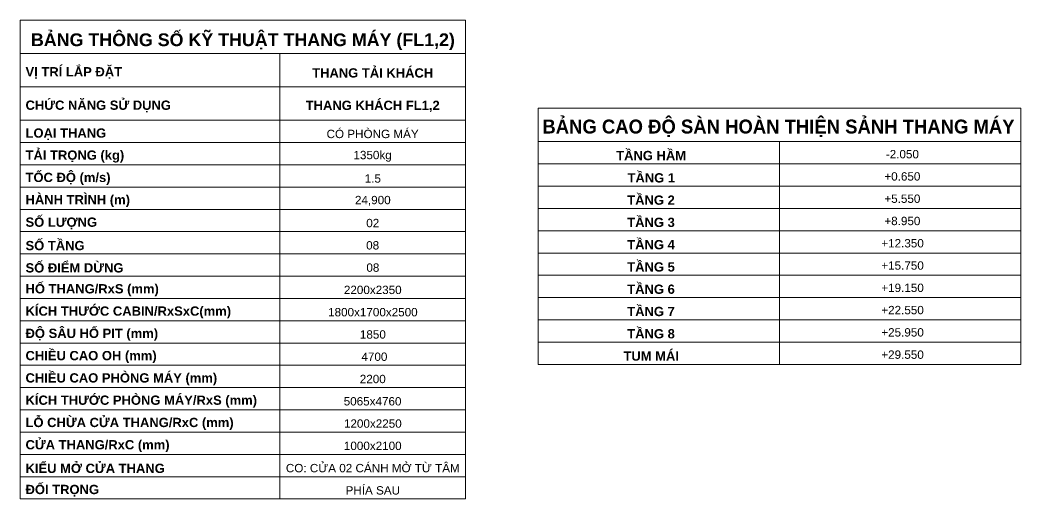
# Model space of a CAD drawing. Header units: millimetres. Extents: x 41641 to 74043, y -6777 to 34550.
# Drawn here: x 58216 to 63607, y 2002 to 4582 of the extents above; entities that cross this region are included whole.
import ezdxf

# ---------------------------------------------------------------- set-up
doc = ezdxf.new("R2010")
doc.units = ezdxf.units.MM
for name, color, linetype, lineweight in [('A-DETL-THIN', 151, 'Continuous', 18), ('G-ANNO-TEXT-1', 7, 'Continuous', 9), ('G-ANNO-TEXT-2', 5, 'Continuous', 9)]:
    doc.layers.add(name, color=color, linetype=linetype, lineweight=lineweight)
doc.styles.add('Arial_1', font='arial.ttf', dxfattribs={"height": 45})
doc.styles.add('Arial_B_1', font='arialbd.ttf', dxfattribs={"height": 50})
doc.styles.add('Arial_B_2', font='arialbd.ttf', dxfattribs={"height": 68.75})
doc.styles.add('Arial_B_3', font='arialbd.ttf', dxfattribs={"width": 0.95, "height": 75})

msp = doc.modelspace()

# ---------------------------------------------------------------- linework, layer by layer
at = {"layer": 'A-DETL-THIN'}
for p, q in [((58216.1, 2002), (58216.1, 4582)), ((58216.1, 4582), (60616.1, 4582)), ((60616.1, 2002), (60616.1, 4582)), ((58216.1, 4402), (60616.1, 4402)), ((59616.1, 2122), (59616.1, 4402)), ((59616.1, 2002), (59616.1, 4402)), ((58216.1, 4222), (60616.1, 4222)), ((61007.4, 4106.9), (63607.4, 4106.9)), ((61007.4, 2726.9), (61007.4, 4106.9)), ((63607.4, 2726.9), (63607.4, 4106.9)), ((58216.1, 4042), (60616.1, 4042)), ((58216.1, 3922), (60616.1, 3922)), ((61007.4, 3926.9), (63607.4, 3926.9)), ((61007.4, 3926.9), (63607.4, 3926.9)), ((62307.4, 2726.9), (62307.4, 3926.9)), ((58216.1, 3802), (60616.1, 3802)), ((61007.4, 3806.9), (63607.4, 3806.9)), ((58216.1, 3682), (60616.1, 3682)), ((61007.4, 3686.9), (63607.4, 3686.9)), ((58216.1, 3562), (60616.1, 3562)), ((61007.4, 3566.9), (63607.4, 3566.9)), ((58216.1, 3442), (60616.1, 3442)), ((61007.4, 3446.9), (63607.4, 3446.9)), ((58216.1, 3322), (60616.1, 3322)), ((61007.4, 3326.9), (63607.4, 3326.9)), ((58216.1, 3202), (60616.1, 3202)), ((61007.4, 3206.9), (63607.4, 3206.9)), ((58216.1, 3082), (60616.1, 3082)), ((61007.4, 3086.9), (63607.4, 3086.9)), ((61007.4, 2966.9), (63607.4, 2966.9)), ((58216.1, 2962), (60616.1, 2962)), ((58216.1, 2842), (60616.1, 2842)), ((61007.4, 2846.9), (63607.4, 2846.9)), ((58216.1, 2722), (60616.1, 2722)), ((61007.4, 2726.9), (63607.4, 2726.9)), ((58216.1, 2602), (60616.1, 2602)), ((58216.1, 2482), (59616.1, 2482)), ((58216.1, 2482), (60616.1, 2482)), ((58216.1, 2362), (60616.1, 2362)), ((58216.1, 2242), (60616.1, 2242)), ((58216.1, 2122), (60616.1, 2122)), ((58216.1, 2002), (60616.1, 2002))]:
    msp.add_line(p, q, dxfattribs=at)

# ---------------------------------------------------------------- texts
at = {"layer": 'G-ANNO-TEXT-1', "line_spacing_factor": 0.936439}
for s, insert, char_height, width, attachment_point, style in [('\\pt12.50013,25.00025,37.49969,49.99981,62.49994,75.00006,87.50019,100.00031,112.49975,124.99988,137.5,150.00013,162.50025,174.99969,187.49981,199.99994,212.50006,225.00019,237.50031,249.99975,262.49988,275,287.50013,300.00025,312.49969,324.99981,337.49994,350.00006,362.50019,375.00031,387.49975,399.99988;BẢNG THÔNG SỐ KỸ THUẬT THANG MÁY (FL1,2)', (59416.6, 4465.2), 68.75, 2383, 5, 'Arial_B_2'), ('\\pt317.5,635,952.5,1270,1587.5,1905,2222.5,2540,2857.5,3175,3492.5,3810,4127.5,4445,4762.5,5080,5397.5,5715,6032.5,6350,6667.5,6985,7302.5,7620,7937.5,8255,8572.5,8890,9207.5,9525,9842.5,10160;VỊ TRÍ LẮP ĐẶT', (58245.8, 4296.7), 50, 985.5, 4, 'Arial_B_1'), ('\\pt317.5,635,952.5,1270,1587.5,1905,2222.5,2540,2857.5,3175,3492.5,3810,4127.5,4445,4762.5,5080,5397.5,5715,6032.5,6350,6667.5,6985,7302.5,7620,7937.5,8255,8572.5,8890,9207.5,9525,9842.5,10160;THANG TẢI KHÁCH', (60115.7, 4296.7), 50, 879.75, 5, 'Arial_B_1'), ('\\pt317.5,635,952.5,1270,1587.5,1905,2222.5,2540,2857.5,3175,3492.5,3810,4127.5,4445,4762.5,5080,5397.5,5715,6032.5,6350,6667.5,6985,7302.5,7620,7937.5,8255,8572.5,8890,9207.5,9525,9842.5,10160;CHỨC NĂNG SỬ DỤNG', (58245.8, 4116.7), 50, 912.75, 4, 'Arial_B_1'), ('\\pt317.5,635,952.5,1270,1587.5,1905,2222.5,2540,2857.5,3175,3492.5,3810,4127.5,4445,4762.5,5080,5397.5,5715,6032.5,6350,6667.5,6985,7302.5,7620,7937.5,8255,8572.5,8890,9207.5,9525,9842.5,10160;THANG KHÁCH FL1,2', (60115.7, 4116.7), 50, 879.75, 5, 'Arial_B_1'), ('\\pt237.50025,474.99975,712.5,950.00025,1187.49975,1425,1662.50025,1899.99975,2137.5,2375.00025,2612.49975,2850,3087.50025,3324.99975,3562.5,3800.00025,4037.49975,4275,4512.50025,4749.99975,4987.5,5225.00025,5462.49975,5700,5937.50025,6174.99975,6412.5,6650.00025,6887.49975,7125,7362.50025,7599.99975;BẢNG CAO ĐỘ SÀN HOÀN THIỆN SẢNH THANG MÁY', (62301.2, 3998.4), 75, 2750.725, 5, 'Arial_B_3'), ('\\pt317.5,635,952.5,1270,1587.5,1905,2222.5,2540,2857.5,3175,3492.5,3810,4127.5,4445,4762.5,5080,5397.5,5715,6032.5,6350,6667.5,6985,7302.5,7620,7937.5,8255,8572.5,8890,9207.5,9525,9842.5,10160;LOẠI THANG', (58245.8, 3966.7), 50, 912.75, 4, 'Arial_B_1'), ('\\pt317.5,635,952.5,1270,1587.5,1905,2222.5,2540,2857.5,3175,3492.5,3810,4127.5,4445,4762.5,5080,5397.5,5715,6032.5,6350,6667.5,6985,7302.5,7620,7937.5,8255,8572.5,8890,9207.5,9525,9842.5,10160;TẢI TRỌNG (kg)', (58245.8, 3846.7), 50, 901.25, 4, 'Arial_B_1'), ('\\pt317.5,635,952.5,1270,1587.5,1905,2222.5,2540,2857.5,3175,3492.5,3810,4127.5,4445,4762.5,5080,5397.5,5715,6032.5,6350,6667.5,6985,7302.5,7620,7937.5,8255,8572.5,8890,9207.5,9525,9842.5,10160;TẦNG HẦM', (61615.3, 3851.6), 50, 555.75, 5, 'Arial_B_1'), ('\\pt317.5,635,952.5,1270,1587.5,1905,2222.5,2540,2857.5,3175,3492.5,3810,4127.5,4445,4762.5,5080,5397.5,5715,6032.5,6350,6667.5,6985,7302.5,7620,7937.5,8255,8572.5,8890,9207.5,9525,9842.5,10160;TỐC ĐỘ (m/s)', (58245.8, 3726.7), 50, 896.25, 4, 'Arial_B_1'), ('\\pt317.5,635,952.5,1270,1587.5,1905,2222.5,2540,2857.5,3175,3492.5,3810,4127.5,4445,4762.5,5080,5397.5,5715,6032.5,6350,6667.5,6985,7302.5,7620,7937.5,8255,8572.5,8890,9207.5,9525,9842.5,10160;TẦNG 1', (61616.3, 3731.6), 50, 555.75, 5, 'Arial_B_1'), ('\\pt317.5,635,952.5,1270,1587.5,1905,2222.5,2540,2857.5,3175,3492.5,3810,4127.5,4445,4762.5,5080,5397.5,5715,6032.5,6350,6667.5,6985,7302.5,7620,7937.5,8255,8572.5,8890,9207.5,9525,9842.5,10160;HÀNH TRÌNH (m)', (58245.8, 3606.7), 50, 896.25, 4, 'Arial_B_1'), ('\\pt317.5,635,952.5,1270,1587.5,1905,2222.5,2540,2857.5,3175,3492.5,3810,4127.5,4445,4762.5,5080,5397.5,5715,6032.5,6350,6667.5,6985,7302.5,7620,7937.5,8255,8572.5,8890,9207.5,9525,9842.5,10160;TẦNG 2', (61614.8, 3611.6), 50, 398.5, 5, 'Arial_B_1'), ('\\pt317.5,635,952.5,1270,1587.5,1905,2222.5,2540,2857.5,3175,3492.5,3810,4127.5,4445,4762.5,5080,5397.5,5715,6032.5,6350,6667.5,6985,7302.5,7620,7937.5,8255,8572.5,8890,9207.5,9525,9842.5,10160;SỐ LƯỢNG', (58245.8, 3486.7), 50, 896.25, 4, 'Arial_B_1'), ('\\pt317.5,635,952.5,1270,1587.5,1905,2222.5,2540,2857.5,3175,3492.5,3810,4127.5,4445,4762.5,5080,5397.5,5715,6032.5,6350,6667.5,6985,7302.5,7620,7937.5,8255,8572.5,8890,9207.5,9525,9842.5,10160;TẦNG 3', (61614.8, 3491.6), 50, 398.5, 5, 'Arial_B_1'), ('\\pt317.5,635,952.5,1270,1587.5,1905,2222.5,2540,2857.5,3175,3492.5,3810,4127.5,4445,4762.5,5080,5397.5,5715,6032.5,6350,6667.5,6985,7302.5,7620,7937.5,8255,8572.5,8890,9207.5,9525,9842.5,10160;SỐ TẦNG', (58245.8, 3366.7), 50, 896.25, 4, 'Arial_B_1'), ('\\pt317.5,635,952.5,1270,1587.5,1905,2222.5,2540,2857.5,3175,3492.5,3810,4127.5,4445,4762.5,5080,5397.5,5715,6032.5,6350,6667.5,6985,7302.5,7620,7937.5,8255,8572.5,8890,9207.5,9525,9842.5,10160;TẦNG 4', (61614.8, 3371.6), 50, 398.5, 5, 'Arial_B_1'), ('\\pt317.5,635,952.5,1270,1587.5,1905,2222.5,2540,2857.5,3175,3492.5,3810,4127.5,4445,4762.5,5080,5397.5,5715,6032.5,6350,6667.5,6985,7302.5,7620,7937.5,8255,8572.5,8890,9207.5,9525,9842.5,10160;TẦNG 5', (61614.8, 3251.6), 50, 398.5, 5, 'Arial_B_1'), ('\\pt317.5,635,952.5,1270,1587.5,1905,2222.5,2540,2857.5,3175,3492.5,3810,4127.5,4445,4762.5,5080,5397.5,5715,6032.5,6350,6667.5,6985,7302.5,7620,7937.5,8255,8572.5,8890,9207.5,9525,9842.5,10160;SỐ ĐIỂM DỪNG', (58245.8, 3246.7), 50, 896.25, 4, 'Arial_B_1'), ('\\pt317.5,635,952.5,1270,1587.5,1905,2222.5,2540,2857.5,3175,3492.5,3810,4127.5,4445,4762.5,5080,5397.5,5715,6032.5,6350,6667.5,6985,7302.5,7620,7937.5,8255,8572.5,8890,9207.5,9525,9842.5,10160;HỐ THANG/RxS (mm)', (58245.8, 3126.7), 50, 1347.75, 4, 'Arial_B_1'), ('\\pt317.5,635,952.5,1270,1587.5,1905,2222.5,2540,2857.5,3175,3492.5,3810,4127.5,4445,4762.5,5080,5397.5,5715,6032.5,6350,6667.5,6985,7302.5,7620,7937.5,8255,8572.5,8890,9207.5,9525,9842.5,10160;TẦNG 6', (61614.8, 3131.6), 50, 398.5, 5, 'Arial_B_1'), ('\\pt317.5,635,952.5,1270,1587.5,1905,2222.5,2540,2857.5,3175,3492.5,3810,4127.5,4445,4762.5,5080,5397.5,5715,6032.5,6350,6667.5,6985,7302.5,7620,7937.5,8255,8572.5,8890,9207.5,9525,9842.5,10160;KÍCH THƯỚC CABIN/RxSxC(mm)', (58245.8, 3006.7), 50, 1346, 4, 'Arial_B_1'), ('\\pt317.5,635,952.5,1270,1587.5,1905,2222.5,2540,2857.5,3175,3492.5,3810,4127.5,4445,4762.5,5080,5397.5,5715,6032.5,6350,6667.5,6985,7302.5,7620,7937.5,8255,8572.5,8890,9207.5,9525,9842.5,10160;TẦNG 7', (61614.8, 3011.6), 50, 398.5, 5, 'Arial_B_1'), ('\\pt317.5,635,952.5,1270,1587.5,1905,2222.5,2540,2857.5,3175,3492.5,3810,4127.5,4445,4762.5,5080,5397.5,5715,6032.5,6350,6667.5,6985,7302.5,7620,7937.5,8255,8572.5,8890,9207.5,9525,9842.5,10160;ĐỘ SÂU HỐ PIT (mm)', (58245.8, 2886.7), 50, 1344.5, 4, 'Arial_B_1'), ('\\pt317.5,635,952.5,1270,1587.5,1905,2222.5,2540,2857.5,3175,3492.5,3810,4127.5,4445,4762.5,5080,5397.5,5715,6032.5,6350,6667.5,6985,7302.5,7620,7937.5,8255,8572.5,8890,9207.5,9525,9842.5,10160;TẦNG 8', (61614.8, 2891.6), 50, 398.5, 5, 'Arial_B_1'), ('\\pt317.5,635,952.5,1270,1587.5,1905,2222.5,2540,2857.5,3175,3492.5,3810,4127.5,4445,4762.5,5080,5397.5,5715,6032.5,6350,6667.5,6985,7302.5,7620,7937.5,8255,8572.5,8890,9207.5,9525,9842.5,10160;CHIỀU CAO OH (mm)', (58245.8, 2766.7), 50, 1341.25, 4, 'Arial_B_1'), ('\\pt317.5,635,952.5,1270,1587.5,1905,2222.5,2540,2857.5,3175,3492.5,3810,4127.5,4445,4762.5,5080,5397.5,5715,6032.5,6350,6667.5,6985,7302.5,7620,7937.5,8255,8572.5,8890,9207.5,9525,9842.5,10160;TUM MÁI', (61615.8, 2771.6), 50, 398.5, 5, 'Arial_B_1'), ('\\pt317.5,635,952.5,1270,1587.5,1905,2222.5,2540,2857.5,3175,3492.5,3810,4127.5,4445,4762.5,5080,5397.5,5715,6032.5,6350,6667.5,6985,7302.5,7620,7937.5,8255,8572.5,8890,9207.5,9525,9842.5,10160;CHIỀU CAO PHÒNG MÁY (mm)', (58245.8, 2646.7), 50, 1342.75, 4, 'Arial_B_1'), ('\\pt317.5,635,952.5,1270,1587.5,1905,2222.5,2540,2857.5,3175,3492.5,3810,4127.5,4445,4762.5,5080,5397.5,5715,6032.5,6350,6667.5,6985,7302.5,7620,7937.5,8255,8572.5,8890,9207.5,9525,9842.5,10160;KÍCH THƯỚC PHÒNG MÁY/RxS (mm)', (58245.8, 2526.7), 50, 1347.75, 4, 'Arial_B_1'), ('\\pt317.5,635,952.5,1270,1587.5,1905,2222.5,2540,2857.5,3175,3492.5,3810,4127.5,4445,4762.5,5080,5397.5,5715,6032.5,6350,6667.5,6985,7302.5,7620,7937.5,8255,8572.5,8890,9207.5,9525,9842.5,10160;LỖ CHỪA CỬA THANG/RxC (mm)', (58245.8, 2406.7), 50, 1339.5, 4, 'Arial_B_1'), ('\\pt317.5,635,952.5,1270,1587.5,1905,2222.5,2540,2857.5,3175,3492.5,3810,4127.5,4445,4762.5,5080,5397.5,5715,6032.5,6350,6667.5,6985,7302.5,7620,7937.5,8255,8572.5,8890,9207.5,9525,9842.5,10160;CỬA THANG/RxC (mm)', (58245.8, 2286.7), 50, 1346, 4, 'Arial_B_1'), ('\\pt317.5,635,952.5,1270,1587.5,1905,2222.5,2540,2857.5,3175,3492.5,3810,4127.5,4445,4762.5,5080,5397.5,5715,6032.5,6350,6667.5,6985,7302.5,7620,7937.5,8255,8572.5,8890,9207.5,9525,9842.5,10160;KIỂU MỞ CỬA THANG', (58245.8, 2166.7), 50, 1356, 4, 'Arial_B_1'), ('\\pt317.5,635,952.5,1270,1587.5,1905,2222.5,2540,2857.5,3175,3492.5,3810,4127.5,4445,4762.5,5080,5397.5,5715,6032.5,6350,6667.5,6985,7302.5,7620,7937.5,8255,8572.5,8890,9207.5,9525,9842.5,10160;ĐỐI TRỌNG', (58245.8, 2046.7), 50, 1356, 4, 'Arial_B_1')]:
    msp.add_mtext(s, dxfattribs=dict(at, insert=insert, char_height=char_height, width=width, attachment_point=attachment_point, style=style))
at = {"layer": 'G-ANNO-TEXT-2', "char_height": 45, "attachment_point": 5, "line_spacing_factor": 0.936439, "style": 'Arial_1'}
for s, insert, width in [('\\pt317.5002,634.99995,952.50015,1269.9999,1587.5001,1904.99985,2222.50005,2539.9998,2857.5,3175.0002,3492.49995,3810.00015,4127.4999,4445.0001,4762.49985,5080.00005,5397.4998,5715,6032.5002,6349.99995,6667.50015,6984.9999,7302.5001,7619.99985,7937.50005,8254.9998,8572.5,8890.0002,9207.49995,9525.00015,9842.4999,10160.0001;CÓ PHÒNG MÁY', (60115.2, 3968), 993.75), ('\\pt317.5002,634.99995,952.50015,1269.9999,1587.5001,1904.99985,2222.50005,2539.9998,2857.5,3175.0002,3492.49995,3810.00015,4127.4999,4445.0001,4762.49985,5080.00005,5397.4998,5715,6032.5002,6349.99995,6667.50015,6984.9999,7302.5001,7619.99985,7937.50005,8254.9998,8572.5,8890.0002,9207.49995,9525.00015,9842.4999,10160.0001;-2.050', (62968.6, 3859.2), 597), ('\\pt317.5002,634.99995,952.50015,1269.9999,1587.5001,1904.99985,2222.50005,2539.9998,2857.5,3175.0002,3492.49995,3810.00015,4127.4999,4445.0001,4762.49985,5080.00005,5397.4998,5715,6032.5002,6349.99995,6667.50015,6984.9999,7302.5001,7619.99985,7937.50005,8254.9998,8572.5,8890.0002,9207.49995,9525.00015,9842.4999,10160.0001;1350kg', (60115, 3848), 997.25), ('\\pt317.5002,634.99995,952.50015,1269.9999,1587.5001,1904.99985,2222.50005,2539.9998,2857.5,3175.0002,3492.49995,3810.00015,4127.4999,4445.0001,4762.49985,5080.00005,5397.4998,5715,6032.5002,6349.99995,6667.50015,6984.9999,7302.5001,7619.99985,7937.50005,8254.9998,8572.5,8890.0002,9207.49995,9525.00015,9842.4999,10160.0001;1.5', (60116.2, 3728), 1002.25), ('\\pt317.5002,634.99995,952.50015,1269.9999,1587.5001,1904.99985,2222.50005,2539.9998,2857.5,3175.0002,3492.49995,3810.00015,4127.4999,4445.0001,4762.49985,5080.00005,5397.4998,5715,6032.5002,6349.99995,6667.50015,6984.9999,7302.5001,7619.99985,7937.50005,8254.9998,8572.5,8890.0002,9207.49995,9525.00015,9842.4999,10160.0001;+0.650', (62968.6, 3739.2), 597), ('\\pt317.5002,634.99995,952.50015,1269.9999,1587.5001,1904.99985,2222.50005,2539.9998,2857.5,3175.0002,3492.49995,3810.00015,4127.4999,4445.0001,4762.49985,5080.00005,5397.4998,5715,6032.5002,6349.99995,6667.50015,6984.9999,7302.5001,7619.99985,7937.50005,8254.9998,8572.5,8890.0002,9207.49995,9525.00015,9842.4999,10160.0001;24,900', (60116.3, 3608), 1003.75), ('\\pt317.5002,634.99995,952.50015,1269.9999,1587.5001,1904.99985,2222.50005,2539.9998,2857.5,3175.0002,3492.49995,3810.00015,4127.4999,4445.0001,4762.49985,5080.00005,5397.4998,5715,6032.5002,6349.99995,6667.50015,6984.9999,7302.5001,7619.99985,7937.50005,8254.9998,8572.5,8890.0002,9207.49995,9525.00015,9842.4999,10160.0001;+5.550', (62968.6, 3619.2), 597), ('\\pt317.5002,634.99995,952.50015,1269.9999,1587.5001,1904.99985,2222.50005,2539.9998,2857.5,3175.0002,3492.49995,3810.00015,4127.4999,4445.0001,4762.49985,5080.00005,5397.4998,5715,6032.5002,6349.99995,6667.50015,6984.9999,7302.5001,7619.99985,7937.50005,8254.9998,8572.5,8890.0002,9207.49995,9525.00015,9842.4999,10160.0001;02', (60115.9, 3488), 995.5), ('\\pt317.5002,634.99995,952.50015,1269.9999,1587.5001,1904.99985,2222.50005,2539.9998,2857.5,3175.0002,3492.49995,3810.00015,4127.4999,4445.0001,4762.49985,5080.00005,5397.4998,5715,6032.5002,6349.99995,6667.50015,6984.9999,7302.5001,7619.99985,7937.50005,8254.9998,8572.5,8890.0002,9207.49995,9525.00015,9842.4999,10160.0001;+8.950', (62968.6, 3499.2), 597), ('\\pt317.5002,634.99995,952.50015,1269.9999,1587.5001,1904.99985,2222.50005,2539.9998,2857.5,3175.0002,3492.49995,3810.00015,4127.4999,4445.0001,4762.49985,5080.00005,5397.4998,5715,6032.5002,6349.99995,6667.50015,6984.9999,7302.5001,7619.99985,7937.50005,8254.9998,8572.5,8890.0002,9207.49995,9525.00015,9842.4999,10160.0001;+12.350', (62969.5, 3379.2), 597), ('\\pt317.5002,634.99995,952.50015,1269.9999,1587.5001,1904.99985,2222.50005,2539.9998,2857.5,3175.0002,3492.49995,3810.00015,4127.4999,4445.0001,4762.49985,5080.00005,5397.4998,5715,6032.5002,6349.99995,6667.50015,6984.9999,7302.5001,7619.99985,7937.50005,8254.9998,8572.5,8890.0002,9207.49995,9525.00015,9842.4999,10160.0001;08', (60115.4, 3368), 1003.75), ('\\pt317.5002,634.99995,952.50015,1269.9999,1587.5001,1904.99985,2222.50005,2539.9998,2857.5,3175.0002,3492.49995,3810.00015,4127.4999,4445.0001,4762.49985,5080.00005,5397.4998,5715,6032.5002,6349.99995,6667.50015,6984.9999,7302.5001,7619.99985,7937.50005,8254.9998,8572.5,8890.0002,9207.49995,9525.00015,9842.4999,10160.0001;08', (60116.6, 3248), 998.75), ('\\pt317.5002,634.99995,952.50015,1269.9999,1587.5001,1904.99985,2222.50005,2539.9998,2857.5,3175.0002,3492.49995,3810.00015,4127.4999,4445.0001,4762.49985,5080.00005,5397.4998,5715,6032.5002,6349.99995,6667.50015,6984.9999,7302.5001,7619.99985,7937.50005,8254.9998,8572.5,8890.0002,9207.49995,9525.00015,9842.4999,10160.0001;+15.750', (62969.5, 3259.2), 597), ('\\pt317.5002,634.99995,952.50015,1269.9999,1587.5001,1904.99985,2222.50005,2539.9998,2857.5,3175.0002,3492.49995,3810.00015,4127.4999,4445.0001,4762.49985,5080.00005,5397.4998,5715,6032.5002,6349.99995,6667.50015,6984.9999,7302.5001,7619.99985,7937.50005,8254.9998,8572.5,8890.0002,9207.49995,9525.00015,9842.4999,10160.0001;2200x2350', (60116, 3128), 1003.75), ('\\pt317.5002,634.99995,952.50015,1269.9999,1587.5001,1904.99985,2222.50005,2539.9998,2857.5,3175.0002,3492.49995,3810.00015,4127.4999,4445.0001,4762.49985,5080.00005,5397.4998,5715,6032.5002,6349.99995,6667.50015,6984.9999,7302.5001,7619.99985,7937.50005,8254.9998,8572.5,8890.0002,9207.49995,9525.00015,9842.4999,10160.0001;+19.150', (62969.5, 3139.2), 597), ('\\pt317.5002,634.99995,952.50015,1269.9999,1587.5001,1904.99985,2222.50005,2539.9998,2857.5,3175.0002,3492.49995,3810.00015,4127.4999,4445.0001,4762.49985,5080.00005,5397.4998,5715,6032.5002,6349.99995,6667.50015,6984.9999,7302.5001,7619.99985,7937.50005,8254.9998,8572.5,8890.0002,9207.49995,9525.00015,9842.4999,10160.0001;1800x1700x2500', (60116.6, 3008), 998.75), ('\\pt317.5002,634.99995,952.50015,1269.9999,1587.5001,1904.99985,2222.50005,2539.9998,2857.5,3175.0002,3492.49995,3810.00015,4127.4999,4445.0001,4762.49985,5080.00005,5397.4998,5715,6032.5002,6349.99995,6667.50015,6984.9999,7302.5001,7619.99985,7937.50005,8254.9998,8572.5,8890.0002,9207.49995,9525.00015,9842.4999,10160.0001;+22.550', (62969.5, 3019.2), 597), ('\\pt317.5002,634.99995,952.50015,1269.9999,1587.5001,1904.99985,2222.50005,2539.9998,2857.5,3175.0002,3492.49995,3810.00015,4127.4999,4445.0001,4762.49985,5080.00005,5397.4998,5715,6032.5002,6349.99995,6667.50015,6984.9999,7302.5001,7619.99985,7937.50005,8254.9998,8572.5,8890.0002,9207.49995,9525.00015,9842.4999,10160.0001;1850', (60116.6, 2888), 998.75), ('\\pt317.5002,634.99995,952.50015,1269.9999,1587.5001,1904.99985,2222.50005,2539.9998,2857.5,3175.0002,3492.49995,3810.00015,4127.4999,4445.0001,4762.49985,5080.00005,5397.4998,5715,6032.5002,6349.99995,6667.50015,6984.9999,7302.5001,7619.99985,7937.50005,8254.9998,8572.5,8890.0002,9207.49995,9525.00015,9842.4999,10160.0001;+25.950', (62969.5, 2899.2), 597), ('\\pt317.5002,634.99995,952.50015,1269.9999,1587.5001,1904.99985,2222.50005,2539.9998,2857.5,3175.0002,3492.49995,3810.00015,4127.4999,4445.0001,4762.49985,5080.00005,5397.4998,5715,6032.5002,6349.99995,6667.50015,6984.9999,7302.5001,7619.99985,7937.50005,8254.9998,8572.5,8890.0002,9207.49995,9525.00015,9842.4999,10160.0001;4700 ', (60124.9, 2768), 998.75), ('\\pt317.5002,634.99995,952.50015,1269.9999,1587.5001,1904.99985,2222.50005,2539.9998,2857.5,3175.0002,3492.49995,3810.00015,4127.4999,4445.0001,4762.49985,5080.00005,5397.4998,5715,6032.5002,6349.99995,6667.50015,6984.9999,7302.5001,7619.99985,7937.50005,8254.9998,8572.5,8890.0002,9207.49995,9525.00015,9842.4999,10160.0001;+29.550', (62969.5, 2779.2), 597), ('\\pt317.5002,634.99995,952.50015,1269.9999,1587.5001,1904.99985,2222.50005,2539.9998,2857.5,3175.0002,3492.49995,3810.00015,4127.4999,4445.0001,4762.49985,5080.00005,5397.4998,5715,6032.5002,6349.99995,6667.50015,6984.9999,7302.5001,7619.99985,7937.50005,8254.9998,8572.5,8890.0002,9207.49995,9525.00015,9842.4999,10160.0001;2200', (60116, 2648), 992.25), ('\\pt317.5002,634.99995,952.50015,1269.9999,1587.5001,1904.99985,2222.50005,2539.9998,2857.5,3175.0002,3492.49995,3810.00015,4127.4999,4445.0001,4762.49985,5080.00005,5397.4998,5715,6032.5002,6349.99995,6667.50015,6984.9999,7302.5001,7619.99985,7937.50005,8254.9998,8572.5,8890.0002,9207.49995,9525.00015,9842.4999,10160.0001;5065x4760', (60115, 2528), 992.25), ('\\pt317.5002,634.99995,952.50015,1269.9999,1587.5001,1904.99985,2222.50005,2539.9998,2857.5,3175.0002,3492.49995,3810.00015,4127.4999,4445.0001,4762.49985,5080.00005,5397.4998,5715,6032.5002,6349.99995,6667.50015,6984.9999,7302.5001,7619.99985,7937.50005,8254.9998,8572.5,8890.0002,9207.49995,9525.00015,9842.4999,10160.0001;1200x2250', (60116.4, 2408), 1003.75), ('\\pt317.5002,634.99995,952.50015,1269.9999,1587.5001,1904.99985,2222.50005,2539.9998,2857.5,3175.0002,3492.49995,3810.00015,4127.4999,4445.0001,4762.49985,5080.00005,5397.4998,5715,6032.5002,6349.99995,6667.50015,6984.9999,7302.5001,7619.99985,7937.50005,8254.9998,8572.5,8890.0002,9207.49995,9525.00015,9842.4999,10160.0001;1000x2100', (60115.9, 2288), 998.75), ('\\pt317.5002,634.99995,952.50015,1269.9999,1587.5001,1904.99985,2222.50005,2539.9998,2857.5,3175.0002,3492.49995,3810.00015,4127.4999,4445.0001,4762.49985,5080.00005,5397.4998,5715,6032.5002,6349.99995,6667.50015,6984.9999,7302.5001,7619.99985,7937.50005,8254.9998,8572.5,8890.0002,9207.49995,9525.00015,9842.4999,10160.0001;CO: CỬA 02 CÁNH MỞ TỪ TÂM', (60116.2, 2168), 1003.75), ('\\pt317.5002,634.99995,952.50015,1269.9999,1587.5001,1904.99985,2222.50005,2539.9998,2857.5,3175.0002,3492.49995,3810.00015,4127.4999,4445.0001,4762.49985,5080.00005,5397.4998,5715,6032.5002,6349.99995,6667.50015,6984.9999,7302.5001,7619.99985,7937.50005,8254.9998,8572.5,8890.0002,9207.49995,9525.00015,9842.4999,10160.0001;PHÍA SAU', (60116.2, 2048), 1003.75)]:
    msp.add_mtext(s, dxfattribs=dict(at, insert=insert, width=width))

doc.saveas('drawing.dxf')
